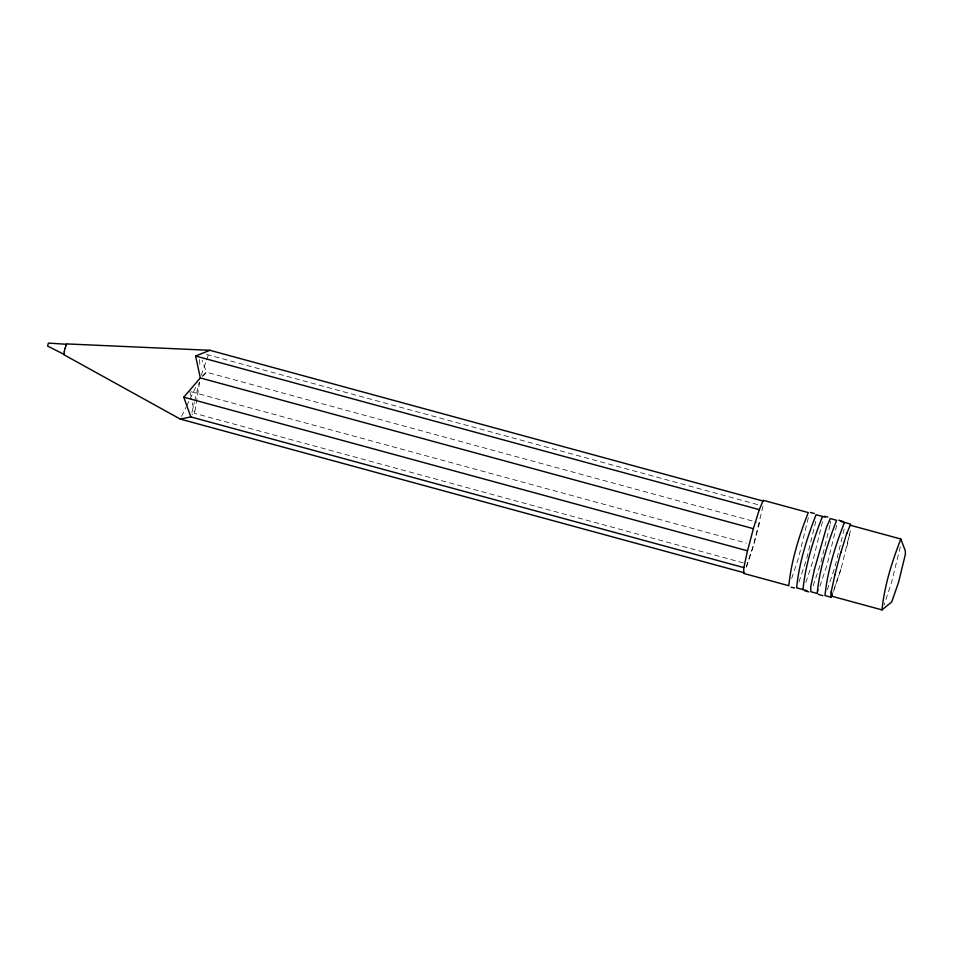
<?xml version="1.0" encoding="UTF-8"?>
<svg xmlns="http://www.w3.org/2000/svg" width="953" height="953" viewBox="0 0 953 953"><rect width="100%" height="100%" fill="white"/><g stroke="black" fill="none" stroke-linecap="round" stroke-linejoin="round"><path stroke-width="0.71" stroke-dasharray="4.76 3.57" d="M199.63 382.177L194.579 413.34L191.97 414.388M763.043 506.091L753.549 545.056L745.52 569.001M808.311 517.729L798.626 557.517L790.966 580.699M815.828 521.303L806.452 559.649L798.245 584.082M822.499 521.601L812.814 561.377L805.154 584.558M830.015 525.163L820.64 563.509L812.432 587.953M836.686 525.472L827.001 565.248L818.258 590.943M844.203 529.034L834.828 567.38L826.62 591.813M846.836 546.903L850.1 531.655M850.398 530.714L841.011 569.06L832.803 593.505M900.299 546.808L891.508 582.569L884.086 605.024M191.875 412.566L194.341 402.464M194.698 401.022L199.26 382.26M759.636 522.637L753.62 545.247L745.961 568.429M841.011 568.798L832.541 593.695M201.274 375.172L206.086 361.354M206.575 359.972L208.981 353.063M181.535 416.413L186.073 407.122M186.717 405.799L189.313 400.486M189.957 399.164L197.08 384.571M202.715 376.459L206.396 372.182L202.167 360.353M202.346 376.018L206.396 372.182L756.563 522.125M206.527 354.409L758.743 504.911M191.303 391.814L746.378 543.103M743.316 562.901L194.579 413.34L191.339 398.283M189.861 391.433L191.041 396.913M199.618 359.531L199.832 365.202M830.301 521.148L830.325 523.733"/><path stroke-width="1.43" d="M64.375 351.24L63.791 354.659L180.248 419.07L743.936 572.693M834.995 574.492L831.135 592.111L831.195 597.281L825 595.589C827.466 570.585 835.34 545.843 844.453 522.423M64.316 351.371L65.197 348.059M747.426 551.12L753.43 528.51M834.804 574.933L840.82 552.323M65.209 348.143L66.091 345.2M759.481 509.093L753.358 528.665L200.321 377.936L195.603 356.017L209.934 350.299L762.984 501.028M840.82 552.585L846.872 532.918M66.031 345.474L66.65 343.914L209.934 350.299M822.439 516.431C813.338 539.839 805.452 564.593 802.998 589.597M846.681 533.787L850.636 524.114L840.546 521.362M831.195 597.281L832.267 594.767M850.338 525.258L900.835 539.017C892.02 561.698 884.384 585.678 882.001 609.896L831.492 596.137L831.433 591.122M743.876 567.631L190.826 416.902L183.786 397.187L200.321 377.936M882.001 609.896L891.71 601.962L898.584 582.247L905.35 554.443L905.314 550.822L900.835 539.017M180.248 419.07L190.826 416.902M66.543 344.271L48.448 343.104L48.043 344.259L47.65 346.106L63.887 354.29L63.875 353.587M810.348 512.416L814.35 513.512M824.536 516.276L827.907 517.062M838.711 520.147L843.322 521.589M794.54 588.001L791.169 587.215M808.728 591.873L804.725 590.777M822.915 595.732L818.305 594.291M825.048 517.145L816.078 514.691C806.965 538.1 799.09 562.854 796.625 587.858L806.905 590.657M195.603 356.017L759.291 509.641L763.258 500.301L808.251 512.559C799.15 535.967 791.264 560.721 788.81 585.726L743.805 573.456L743.745 568.286L747.474 550.81L183.786 397.187M814.434 569.382L810.753 586.548L810.812 591.73L817.186 593.457C819.64 568.453 827.526 543.71 836.627 520.29L830.266 518.563L826.489 527.366L814.434 569.382"/></g></svg>
